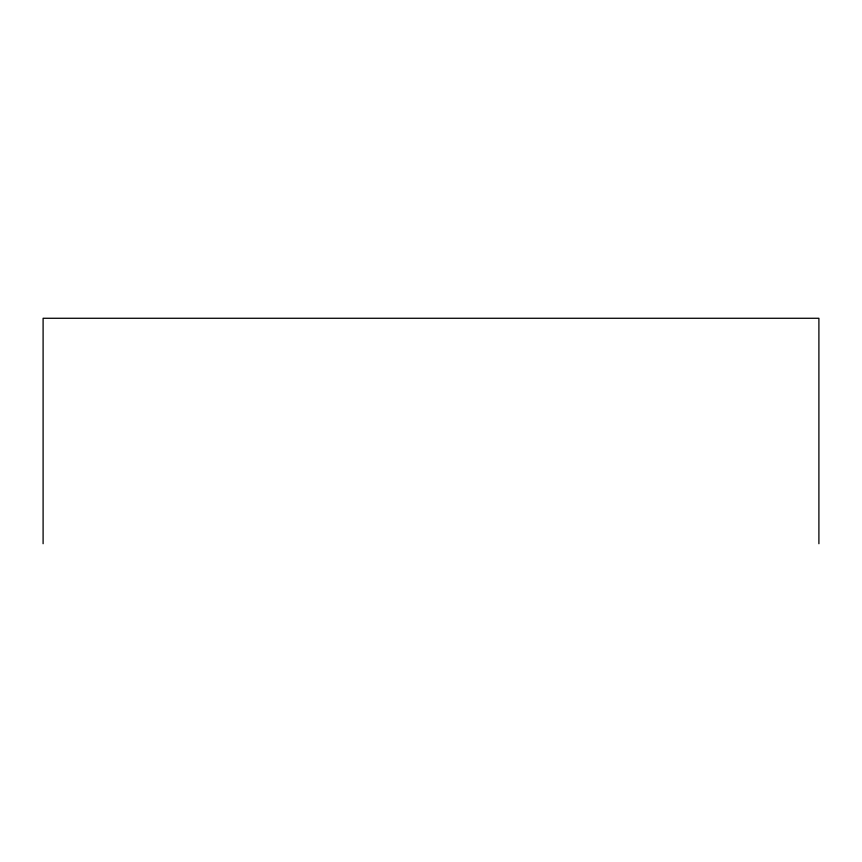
<?xml version="1.0" encoding="UTF-8"?>
<svg xmlns="http://www.w3.org/2000/svg" width="862" height="862" viewBox="0 0 862 862"><rect width="100%" height="100%" fill="white"/><g stroke="black" fill="none" stroke-linecap="round" stroke-linejoin="round"><path stroke-width="1.29" d="M818.9 543.728L818.9 318.272L43.1 318.272L43.1 543.728"/></g></svg>
